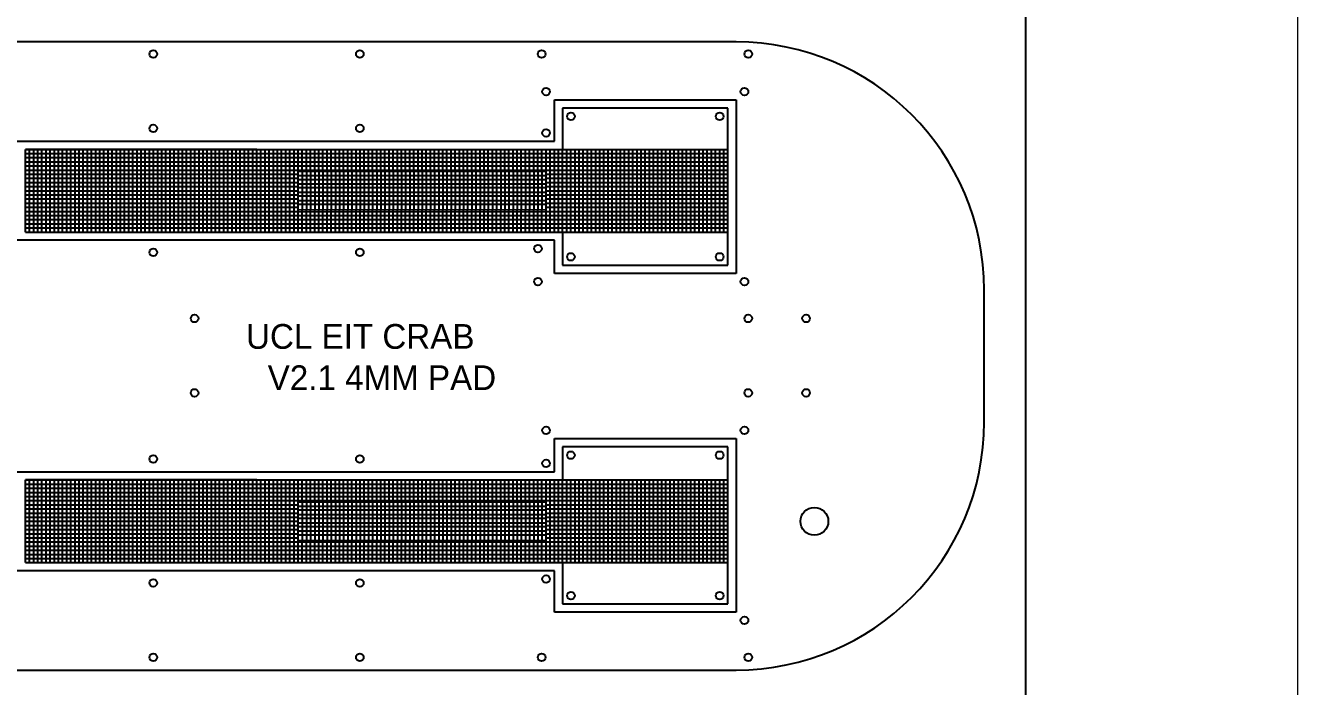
# Model space of a CAD drawing. Header units: millimetres. Extents: x 43.3 to 83.3, y 94.2 to 164.2.
# Drawn here: x 67.9 to 83.29, y 134.1 to 142.1 of the extents above; entities that cross this region are included whole.
import ezdxf

# ---------------------------------------------------------------- set-up
doc = ezdxf.new("R2010")
doc.units = ezdxf.units.MM
for name, color, linetype in [('Adhesion Layer', 52, 'Continuous'), ('Foil', 5, 'Continuous'), ('Opening', 1, 'Continuous'), ('Outline', 3, 'Continuous'), ('Rasters', 6, 'Continuous')]:
    doc.layers.add(name, color=color, linetype=linetype)

# ---------------------------------------------------------------- blocks, each defined once
blk = doc.blocks.new('*U57')
at = {"layer": 'Rasters'}
blk.add_line((0, 0.233), (0, -0.233), dxfattribs=at)
blk = doc.blocks.new('*U58')
at = {"layer": 'Rasters', "color": 0, "linetype": 'ByBlock', "lineweight": -2, "transparency": 16777216}
for p in [(0, 0), (0.05, 0), (0.1, 0), (0.15, 0), (0.2, 0), (0.25, 0), (0.3, 0), (0.35, 0), (0.4, 0), (0.45, 0), (0.5, 0), (0.55, 0), (0.6, 0), (0.65, 0), (0.7, 0), (0.75, 0), (0.8, 0), (0.85, 0), (0.9, 0), (0.95, 0), (1, 0), (1.05, 0), (1.1, 0), (1.15, 0), (1.2, 0), (1.25, 0), (1.3, 0), (1.35, 0), (1.4, 0), (1.45, 0), (1.5, 0), (1.55, 0), (1.6, 0), (1.65, 0), (1.7, 0), (1.75, 0), (1.8, 0), (1.85, 0), (1.9, 0), (1.95, 0), (2, 0), (2.05, 0), (2.1, 0), (2.15, 0), (2.2, 0), (2.25, 0), (2.3, 0), (2.35, 0), (2.4, 0), (2.45, 0), (2.5, 0), (2.55, 0), (2.6, 0), (2.65, 0), (2.7, 0), (2.75, 0), (2.8, 0), (2.85, 0), (2.9, 0)]:
    blk.add_blockref('*U57', p, dxfattribs=at)
blk = doc.blocks.new('*U63')
at = {"layer": 'Rasters'}
blk.add_line((0, 0.233), (0, -0.233), dxfattribs=at)
blk = doc.blocks.new('*U65')
at = {"layer": 'Rasters', "color": 0, "linetype": 'ByBlock', "lineweight": -2, "transparency": 16777216}
for p in [(0, 0), (0.05, 0), (0.1, 0), (0.15, 0), (0.2, 0), (0.25, 0), (0.3, 0), (0.35, 0), (0.4, 0), (0.45, 0), (0.5, 0), (0.55, 0), (0.6, 0), (0.65, 0), (0.7, 0), (0.75, 0), (0.8, 0), (0.85, 0), (0.9, 0), (0.95, 0), (1, 0), (1.05, 0), (1.1, 0), (1.15, 0), (1.2, 0), (1.25, 0), (1.3, 0), (1.35, 0), (1.4, 0), (1.45, 0), (1.5, 0), (1.55, 0), (1.6, 0), (1.65, 0), (1.7, 0), (1.75, 0), (1.8, 0), (1.85, 0), (1.9, 0), (1.95, 0), (2, 0), (2.05, 0), (2.1, 0), (2.15, 0), (2.2, 0), (2.25, 0), (2.3, 0), (2.35, 0), (2.4, 0), (2.45, 0), (2.5, 0), (2.55, 0), (2.6, 0), (2.65, 0), (2.7, 0), (2.75, 0), (2.8, 0), (2.85, 0), (2.9, 0)]:
    blk.add_blockref('*U63', p, dxfattribs=at)

msp = doc.modelspace()

# ---------------------------------------------------------------- linework, layer by layer
at = {"layer": 'Adhesion Layer'}
for p, q in [((67.9, 139.6), (67.9, 140.6)), ((67.9, 140.6), (76.4, 140.6)), ((67.9, 140.55), (76.4, 140.55)), ((67.95, 139.6), (67.95, 140.6)), ((68, 139.6), (68, 140.6)), ((68.05, 139.6), (68.05, 140.6)), ((68.1, 139.6), (68.1, 140.6)), ((68.15, 139.6), (68.15, 140.6)), ((68.2, 139.6), (68.2, 140.6)), ((68.25, 139.6), (68.25, 140.6)), ((68.3, 139.6), (68.3, 140.6)), ((68.35, 139.6), (68.35, 140.6)), ((68.4, 139.6), (68.4, 140.6)), ((68.45, 139.6), (68.45, 140.6)), ((68.5, 139.6), (68.5, 140.6)), ((68.55, 139.6), (68.55, 140.6)), ((68.6, 139.6), (68.6, 140.6)), ((68.65, 139.6), (68.65, 140.6)), ((68.7, 139.6), (68.7, 140.6)), ((68.75, 139.6), (68.75, 140.6)), ((68.8, 139.6), (68.8, 140.6)), ((68.85, 139.6), (68.85, 140.6)), ((68.9, 139.6), (68.9, 140.6)), ((68.95, 139.6), (68.95, 140.6)), ((69, 139.6), (69, 140.6)), ((69.05, 139.6), (69.05, 140.6)), ((69.1, 139.6), (69.1, 140.6)), ((69.15, 139.6), (69.15, 140.6)), ((69.2, 139.6), (69.2, 140.6)), ((69.25, 139.6), (69.25, 140.6)), ((69.3, 139.6), (69.3, 140.6)), ((69.35, 139.6), (69.35, 140.6)), ((69.4, 139.6), (69.4, 140.6)), ((69.45, 139.6), (69.45, 140.6)), ((69.5, 139.6), (69.5, 140.6)), ((69.55, 139.6), (69.55, 140.6)), ((69.6, 139.6), (69.6, 140.6)), ((69.65, 139.6), (69.65, 140.6)), ((69.7, 139.6), (69.7, 140.6)), ((69.75, 139.6), (69.75, 140.6)), ((69.8, 139.6), (69.8, 140.6)), ((69.85, 139.6), (69.85, 140.6)), ((69.9, 139.6), (69.9, 140.6)), ((69.95, 139.6), (69.95, 140.6)), ((70, 139.6), (70, 140.6)), ((70.05, 139.6), (70.05, 140.6)), ((70.1, 139.6), (70.1, 140.6)), ((70.15, 139.6), (70.15, 140.6)), ((70.2, 139.6), (70.2, 140.6)), ((70.25, 139.6), (70.25, 140.6)), ((70.3, 139.6), (70.3, 140.6)), ((70.35, 139.6), (70.35, 140.6)), ((70.4, 139.6), (70.4, 140.6)), ((70.45, 139.6), (70.45, 140.6)), ((70.5, 139.6), (70.5, 140.6)), ((70.55, 139.6), (70.55, 140.6)), ((70.6, 139.6), (70.6, 140.6)), ((70.65, 139.6), (70.65, 140.6)), ((70.7, 139.6), (70.7, 140.6)), ((70.75, 139.6), (70.75, 140.6)), ((70.8, 139.6), (70.8, 140.6)), ((70.85, 139.6), (70.85, 140.6)), ((70.9, 139.6), (70.9, 140.6)), ((70.95, 139.6), (70.95, 140.6)), ((71, 139.6), (71, 140.6)), ((71.05, 139.6), (71.05, 140.6)), ((71.1, 139.6), (71.1, 140.6)), ((71.15, 139.6), (71.15, 140.6)), ((71.2, 139.6), (71.2, 140.6)), ((71.25, 140.333), (71.25, 140.6)), ((71.3, 140.333), (71.3, 140.6)), ((71.35, 140.333), (71.35, 140.6)), ((71.4, 140.333), (71.4, 140.6)), ((71.45, 140.333), (71.45, 140.6)), ((71.5, 140.333), (71.5, 140.6)), ((71.55, 140.333), (71.55, 140.6)), ((71.6, 140.333), (71.6, 140.6)), ((71.65, 140.333), (71.65, 140.6)), ((71.7, 140.333), (71.7, 140.6)), ((71.75, 140.333), (71.75, 140.6)), ((71.8, 140.333), (71.8, 140.6)), ((71.85, 140.333), (71.85, 140.6)), ((71.9, 140.333), (71.9, 140.6)), ((71.95, 140.333), (71.95, 140.6)), ((72, 140.333), (72, 140.6)), ((72.05, 140.333), (72.05, 140.6)), ((72.1, 140.333), (72.1, 140.6)), ((72.15, 140.333), (72.15, 140.6)), ((72.2, 140.333), (72.2, 140.6)), ((72.25, 140.333), (72.25, 140.6)), ((72.3, 140.333), (72.3, 140.6)), ((72.35, 140.333), (72.35, 140.6)), ((72.4, 140.333), (72.4, 140.6)), ((72.45, 140.333), (72.45, 140.6)), ((72.5, 140.333), (72.5, 140.6)), ((72.55, 140.333), (72.55, 140.6)), ((72.6, 140.333), (72.6, 140.6)), ((72.65, 140.333), (72.65, 140.6)), ((72.7, 140.333), (72.7, 140.6)), ((72.75, 140.333), (72.75, 140.6)), ((72.8, 140.333), (72.8, 140.6)), ((72.85, 140.333), (72.85, 140.6)), ((72.9, 140.333), (72.9, 140.6)), ((72.95, 140.333), (72.95, 140.6)), ((73, 140.333), (73, 140.6)), ((73.05, 140.333), (73.05, 140.6)), ((73.1, 140.333), (73.1, 140.6)), ((73.15, 140.333), (73.15, 140.6)), ((73.2, 140.333), (73.2, 140.6)), ((73.25, 140.333), (73.25, 140.6)), ((73.3, 140.333), (73.3, 140.6)), ((73.35, 140.333), (73.35, 140.6)), ((73.4, 140.333), (73.4, 140.6)), ((73.45, 140.333), (73.45, 140.6)), ((73.5, 140.333), (73.5, 140.6)), ((73.55, 140.333), (73.55, 140.6)), ((73.6, 140.333), (73.6, 140.6)), ((73.65, 140.333), (73.65, 140.6)), ((73.7, 140.333), (73.7, 140.6)), ((73.75, 140.333), (73.75, 140.6)), ((73.8, 140.333), (73.8, 140.6)), ((73.85, 140.333), (73.85, 140.6)), ((73.9, 140.333), (73.9, 140.6)), ((73.95, 140.333), (73.95, 140.6)), ((74, 140.333), (74, 140.6)), ((74.05, 140.333), (74.05, 140.6)), ((74.1, 140.333), (74.1, 140.6)), ((74.15, 140.333), (74.15, 140.6)), ((74.2, 139.6), (74.2, 140.6)), ((74.25, 139.6), (74.25, 140.6)), ((74.3, 139.6), (74.3, 140.6)), ((74.35, 139.6), (74.35, 140.6)), ((74.4, 139.6), (74.4, 140.6)), ((74.45, 139.6), (74.45, 140.6)), ((74.5, 139.6), (74.5, 140.6)), ((74.55, 139.6), (74.55, 140.6)), ((74.6, 139.6), (74.6, 140.6)), ((74.65, 139.6), (74.65, 140.6)), ((74.7, 139.6), (74.7, 140.6)), ((74.75, 139.6), (74.75, 140.6)), ((74.8, 139.6), (74.8, 140.6)), ((74.85, 139.6), (74.85, 140.6)), ((74.9, 139.6), (74.9, 140.6)), ((74.95, 139.6), (74.95, 140.6)), ((75, 139.6), (75, 140.6)), ((75.05, 139.6), (75.05, 140.6)), ((75.1, 139.6), (75.1, 140.6)), ((75.15, 139.6), (75.15, 140.6)), ((75.2, 139.6), (75.2, 140.6)), ((75.25, 139.6), (75.25, 140.6)), ((75.3, 139.6), (75.3, 140.6)), ((75.35, 139.6), (75.35, 140.6)), ((75.4, 139.6), (75.4, 140.6)), ((75.45, 139.6), (75.45, 140.6)), ((75.5, 139.6), (75.5, 140.6)), ((75.55, 139.6), (75.55, 140.6)), ((75.6, 139.6), (75.6, 140.6)), ((75.65, 139.6), (75.65, 140.6)), ((75.7, 139.6), (75.7, 140.6)), ((75.75, 139.6), (75.75, 140.6)), ((75.8, 139.6), (75.8, 140.6)), ((75.85, 139.6), (75.85, 140.6)), ((75.9, 139.6), (75.9, 140.6)), ((75.95, 139.6), (75.95, 140.6)), ((76, 139.6), (76, 140.6)), ((76.05, 139.6), (76.05, 140.6)), ((76.1, 139.6), (76.1, 140.6)), ((76.15, 139.6), (76.15, 140.6)), ((76.2, 139.6), (76.2, 140.6)), ((76.25, 139.6), (76.25, 140.6)), ((76.3, 139.6), (76.3, 140.6)), ((76.35, 139.6), (76.35, 140.6)), ((76.4, 139.6), (76.4, 140.6)), ((67.9, 140.5), (76.4, 140.5)), ((67.9, 140.45), (76.4, 140.45)), ((67.9, 140.4), (76.4, 140.4)), ((67.9, 140.35), (76.4, 140.35)), ((67.9, 140.3), (71.2, 140.3)), ((67.9, 140.25), (71.2, 140.25)), ((74.2, 140.3), (76.4, 140.3)), ((74.2, 140.25), (76.4, 140.25)), ((67.9, 140.2), (71.2, 140.2)), ((67.9, 140.15), (71.2, 140.15)), ((67.9, 140.1), (71.2, 140.1)), ((74.2, 140.2), (76.4, 140.2)), ((74.2, 140.15), (76.4, 140.15)), ((74.2, 140.1), (76.4, 140.1)), ((67.9, 140.05), (71.2, 140.05)), ((67.9, 140), (71.2, 140)), ((67.9, 139.95), (71.2, 139.95)), ((74.2, 140.05), (76.4, 140.05)), ((74.2, 140), (76.4, 140)), ((74.2, 139.95), (76.4, 139.95)), ((67.9, 139.9), (71.2, 139.9)), ((67.9, 139.85), (76.4, 139.85)), ((67.9, 139.8), (76.4, 139.8)), ((71.25, 139.6), (71.25, 139.867)), ((71.3, 139.6), (71.3, 139.867)), ((71.35, 139.6), (71.35, 139.867)), ((71.4, 139.6), (71.4, 139.867)), ((71.45, 139.6), (71.45, 139.867)), ((71.5, 139.6), (71.5, 139.867)), ((71.55, 139.6), (71.55, 139.867)), ((71.6, 139.6), (71.6, 139.867)), ((71.65, 139.6), (71.65, 139.867)), ((71.7, 139.6), (71.7, 139.867)), ((71.75, 139.6), (71.75, 139.867)), ((71.8, 139.6), (71.8, 139.867)), ((71.85, 139.6), (71.85, 139.867)), ((71.9, 139.6), (71.9, 139.867)), ((71.95, 139.6), (71.95, 139.867)), ((72, 139.6), (72, 139.867)), ((72.05, 139.6), (72.05, 139.867)), ((72.1, 139.6), (72.1, 139.867)), ((72.15, 139.6), (72.15, 139.867)), ((72.2, 139.6), (72.2, 139.867)), ((72.25, 139.6), (72.25, 139.867)), ((72.3, 139.6), (72.3, 139.867)), ((72.35, 139.6), (72.35, 139.867)), ((72.4, 139.6), (72.4, 139.867)), ((72.45, 139.6), (72.45, 139.867)), ((72.5, 139.6), (72.5, 139.867)), ((72.55, 139.6), (72.55, 139.867)), ((72.6, 139.6), (72.6, 139.867)), ((72.65, 139.6), (72.65, 139.867)), ((72.7, 139.6), (72.7, 139.867)), ((72.75, 139.6), (72.75, 139.867)), ((72.8, 139.6), (72.8, 139.867)), ((72.85, 139.6), (72.85, 139.867)), ((72.9, 139.6), (72.9, 139.867)), ((72.95, 139.6), (72.95, 139.867)), ((73, 139.6), (73, 139.867)), ((73.05, 139.6), (73.05, 139.867)), ((73.1, 139.6), (73.1, 139.867)), ((73.15, 139.6), (73.15, 139.867)), ((73.2, 139.6), (73.2, 139.867)), ((73.25, 139.6), (73.25, 139.867)), ((73.3, 139.6), (73.3, 139.867)), ((73.35, 139.6), (73.35, 139.867)), ((73.4, 139.6), (73.4, 139.867)), ((73.45, 139.6), (73.45, 139.867)), ((73.5, 139.6), (73.5, 139.867)), ((73.55, 139.6), (73.55, 139.867)), ((73.6, 139.6), (73.6, 139.867)), ((73.65, 139.6), (73.65, 139.867)), ((73.7, 139.6), (73.7, 139.867)), ((73.75, 139.6), (73.75, 139.867)), ((73.8, 139.6), (73.8, 139.867)), ((73.85, 139.6), (73.85, 139.867)), ((73.9, 139.6), (73.9, 139.867)), ((73.95, 139.6), (73.95, 139.867)), ((74, 139.6), (74, 139.867)), ((74.05, 139.6), (74.05, 139.867)), ((74.1, 139.6), (74.1, 139.867)), ((74.15, 139.6), (74.15, 139.867)), ((74.2, 139.9), (76.4, 139.9)), ((67.9, 139.75), (76.4, 139.75)), ((67.9, 139.7), (76.4, 139.7)), ((67.9, 139.65), (76.4, 139.65)), ((67.9, 139.6), (76.4, 139.6)), ((67.9, 135.6), (67.9, 136.6)), ((67.9, 136.6), (76.4, 136.6)), ((67.9, 136.55), (76.4, 136.55)), ((67.95, 135.6), (67.95, 136.6)), ((68, 135.6), (68, 136.6)), ((68.05, 135.6), (68.05, 136.6)), ((68.1, 135.6), (68.1, 136.6)), ((68.15, 135.6), (68.15, 136.6)), ((68.2, 135.6), (68.2, 136.6)), ((68.25, 135.6), (68.25, 136.6)), ((68.3, 135.6), (68.3, 136.6)), ((68.35, 135.6), (68.35, 136.6)), ((68.4, 135.6), (68.4, 136.6)), ((68.45, 135.6), (68.45, 136.6)), ((68.5, 135.6), (68.5, 136.6)), ((68.55, 135.6), (68.55, 136.6)), ((68.6, 135.6), (68.6, 136.6)), ((68.65, 135.6), (68.65, 136.6)), ((68.7, 135.6), (68.7, 136.6)), ((68.75, 135.6), (68.75, 136.6)), ((68.8, 135.6), (68.8, 136.6)), ((68.85, 135.6), (68.85, 136.6)), ((68.9, 135.6), (68.9, 136.6)), ((68.95, 135.6), (68.95, 136.6)), ((69, 135.6), (69, 136.6)), ((69.05, 135.6), (69.05, 136.6)), ((69.1, 135.6), (69.1, 136.6)), ((69.15, 135.6), (69.15, 136.6)), ((69.2, 135.6), (69.2, 136.6)), ((69.25, 135.6), (69.25, 136.6)), ((69.3, 135.6), (69.3, 136.6)), ((69.35, 135.6), (69.35, 136.6)), ((69.4, 135.6), (69.4, 136.6)), ((69.45, 135.6), (69.45, 136.6)), ((69.5, 135.6), (69.5, 136.6)), ((69.55, 135.6), (69.55, 136.6)), ((69.6, 135.6), (69.6, 136.6)), ((69.65, 135.6), (69.65, 136.6)), ((69.7, 135.6), (69.7, 136.6)), ((69.75, 135.6), (69.75, 136.6)), ((69.8, 135.6), (69.8, 136.6)), ((69.85, 135.6), (69.85, 136.6)), ((69.9, 135.6), (69.9, 136.6)), ((69.95, 135.6), (69.95, 136.6)), ((70, 135.6), (70, 136.6)), ((70.05, 135.6), (70.05, 136.6)), ((70.1, 135.6), (70.1, 136.6)), ((70.15, 135.6), (70.15, 136.6)), ((70.2, 135.6), (70.2, 136.6)), ((70.25, 135.6), (70.25, 136.6)), ((70.3, 135.6), (70.3, 136.6)), ((70.35, 135.6), (70.35, 136.6)), ((70.4, 135.6), (70.4, 136.6)), ((70.45, 135.6), (70.45, 136.6)), ((70.5, 135.6), (70.5, 136.6)), ((70.55, 135.6), (70.55, 136.6)), ((70.6, 135.6), (70.6, 136.6)), ((70.65, 135.6), (70.65, 136.6)), ((70.7, 135.6), (70.7, 136.6)), ((70.75, 135.6), (70.75, 136.6)), ((70.8, 135.6), (70.8, 136.6)), ((70.85, 135.6), (70.85, 136.6)), ((70.9, 135.6), (70.9, 136.6)), ((70.95, 135.6), (70.95, 136.6)), ((71, 135.6), (71, 136.6)), ((71.05, 135.6), (71.05, 136.6)), ((71.1, 135.6), (71.1, 136.6)), ((71.15, 135.6), (71.15, 136.6)), ((71.2, 135.6), (71.2, 136.6)), ((71.25, 136.333), (71.25, 136.6)), ((71.3, 136.333), (71.3, 136.6)), ((71.35, 136.333), (71.35, 136.6)), ((71.4, 136.333), (71.4, 136.6)), ((71.45, 136.333), (71.45, 136.6)), ((71.5, 136.333), (71.5, 136.6)), ((71.55, 136.333), (71.55, 136.6)), ((71.6, 136.333), (71.6, 136.6)), ((71.65, 136.333), (71.65, 136.6)), ((71.7, 136.333), (71.7, 136.6)), ((71.75, 136.333), (71.75, 136.6)), ((71.8, 136.333), (71.8, 136.6)), ((71.85, 136.333), (71.85, 136.6)), ((71.9, 136.333), (71.9, 136.6)), ((71.95, 136.333), (71.95, 136.6)), ((72, 136.333), (72, 136.6)), ((72.05, 136.333), (72.05, 136.6)), ((72.1, 136.333), (72.1, 136.6)), ((72.15, 136.333), (72.15, 136.6)), ((72.2, 136.333), (72.2, 136.6)), ((72.25, 136.333), (72.25, 136.6)), ((72.3, 136.333), (72.3, 136.6)), ((72.35, 136.333), (72.35, 136.6)), ((72.4, 136.333), (72.4, 136.6)), ((72.45, 136.333), (72.45, 136.6)), ((72.5, 136.333), (72.5, 136.6)), ((72.55, 136.333), (72.55, 136.6)), ((72.6, 136.333), (72.6, 136.6)), ((72.65, 136.333), (72.65, 136.6)), ((72.7, 136.333), (72.7, 136.6)), ((72.75, 136.333), (72.75, 136.6)), ((72.8, 136.333), (72.8, 136.6)), ((72.85, 136.333), (72.85, 136.6)), ((72.9, 136.333), (72.9, 136.6)), ((72.95, 136.333), (72.95, 136.6)), ((73, 136.333), (73, 136.6)), ((73.05, 136.333), (73.05, 136.6)), ((73.1, 136.333), (73.1, 136.6)), ((73.15, 136.333), (73.15, 136.6)), ((73.2, 136.333), (73.2, 136.6)), ((73.25, 136.333), (73.25, 136.6)), ((73.3, 136.333), (73.3, 136.6)), ((73.35, 136.333), (73.35, 136.6)), ((73.4, 136.333), (73.4, 136.6)), ((73.45, 136.333), (73.45, 136.6)), ((73.5, 136.333), (73.5, 136.6)), ((73.55, 136.333), (73.55, 136.6)), ((73.6, 136.333), (73.6, 136.6)), ((73.65, 136.333), (73.65, 136.6)), ((73.7, 136.333), (73.7, 136.6)), ((73.75, 136.333), (73.75, 136.6)), ((73.8, 136.333), (73.8, 136.6)), ((73.85, 136.333), (73.85, 136.6)), ((73.9, 136.333), (73.9, 136.6)), ((73.95, 136.333), (73.95, 136.6)), ((74, 136.333), (74, 136.6)), ((74.05, 136.333), (74.05, 136.6)), ((74.1, 136.333), (74.1, 136.6)), ((74.15, 136.333), (74.15, 136.6)), ((74.2, 135.6), (74.2, 136.6)), ((74.25, 135.6), (74.25, 136.6)), ((74.3, 135.6), (74.3, 136.6)), ((74.35, 135.6), (74.35, 136.6)), ((74.4, 135.6), (74.4, 136.6)), ((74.45, 135.6), (74.45, 136.6)), ((74.5, 135.6), (74.5, 136.6)), ((74.55, 135.6), (74.55, 136.6)), ((74.6, 135.6), (74.6, 136.6)), ((74.65, 135.6), (74.65, 136.6)), ((74.7, 135.6), (74.7, 136.6)), ((74.75, 135.6), (74.75, 136.6)), ((74.8, 135.6), (74.8, 136.6)), ((74.85, 135.6), (74.85, 136.6)), ((74.9, 135.6), (74.9, 136.6)), ((74.95, 135.6), (74.95, 136.6)), ((75, 135.6), (75, 136.6)), ((75.05, 135.6), (75.05, 136.6)), ((75.1, 135.6), (75.1, 136.6)), ((75.15, 135.6), (75.15, 136.6)), ((75.2, 135.6), (75.2, 136.6)), ((75.25, 135.6), (75.25, 136.6)), ((75.3, 135.6), (75.3, 136.6)), ((75.35, 135.6), (75.35, 136.6)), ((75.4, 135.6), (75.4, 136.6)), ((75.45, 135.6), (75.45, 136.6)), ((75.5, 135.6), (75.5, 136.6)), ((75.55, 135.6), (75.55, 136.6)), ((75.6, 135.6), (75.6, 136.6)), ((75.65, 135.6), (75.65, 136.6)), ((75.7, 135.6), (75.7, 136.6)), ((75.75, 135.6), (75.75, 136.6)), ((75.8, 135.6), (75.8, 136.6)), ((75.85, 135.6), (75.85, 136.6)), ((75.9, 135.6), (75.9, 136.6)), ((75.95, 135.6), (75.95, 136.6)), ((76, 135.6), (76, 136.6)), ((76.05, 135.6), (76.05, 136.6)), ((76.1, 135.6), (76.1, 136.6)), ((76.15, 135.6), (76.15, 136.6)), ((76.2, 135.6), (76.2, 136.6)), ((76.25, 135.6), (76.25, 136.6)), ((76.3, 135.6), (76.3, 136.6)), ((76.35, 135.6), (76.35, 136.6)), ((76.4, 135.6), (76.4, 136.6)), ((67.9, 136.5), (76.4, 136.5)), ((67.9, 136.45), (76.4, 136.45)), ((67.9, 136.4), (76.4, 136.4)), ((67.9, 136.35), (76.4, 136.35)), ((67.9, 136.3), (71.2, 136.3)), ((67.9, 136.25), (71.2, 136.25)), ((74.2, 136.3), (76.4, 136.3)), ((74.2, 136.25), (76.4, 136.25)), ((67.9, 136.2), (71.2, 136.2)), ((67.9, 136.15), (71.2, 136.15)), ((67.9, 136.1), (71.2, 136.1)), ((74.2, 136.2), (76.4, 136.2)), ((74.2, 136.15), (76.4, 136.15)), ((74.2, 136.1), (76.4, 136.1)), ((67.9, 136.05), (71.2, 136.05)), ((67.9, 136), (71.2, 136)), ((67.9, 135.95), (71.2, 135.95)), ((74.2, 136.05), (76.4, 136.05)), ((74.2, 136), (76.4, 136)), ((74.2, 135.95), (76.4, 135.95)), ((67.9, 135.9), (71.2, 135.9)), ((67.9, 135.85), (76.4, 135.85)), ((67.9, 135.8), (76.4, 135.8)), ((71.25, 135.6), (71.25, 135.867)), ((71.3, 135.6), (71.3, 135.867)), ((71.35, 135.6), (71.35, 135.867)), ((71.4, 135.6), (71.4, 135.867)), ((71.45, 135.6), (71.45, 135.867)), ((71.5, 135.6), (71.5, 135.867)), ((71.55, 135.6), (71.55, 135.867)), ((71.6, 135.6), (71.6, 135.867)), ((71.65, 135.6), (71.65, 135.867)), ((71.7, 135.6), (71.7, 135.867)), ((71.75, 135.6), (71.75, 135.867)), ((71.8, 135.6), (71.8, 135.867)), ((71.85, 135.6), (71.85, 135.867)), ((71.9, 135.6), (71.9, 135.867)), ((71.95, 135.6), (71.95, 135.867)), ((72, 135.6), (72, 135.867)), ((72.05, 135.6), (72.05, 135.867)), ((72.1, 135.6), (72.1, 135.867)), ((72.15, 135.6), (72.15, 135.867)), ((72.2, 135.6), (72.2, 135.867)), ((72.25, 135.6), (72.25, 135.867)), ((72.3, 135.6), (72.3, 135.867)), ((72.35, 135.6), (72.35, 135.867)), ((72.4, 135.6), (72.4, 135.867)), ((72.45, 135.6), (72.45, 135.867)), ((72.5, 135.6), (72.5, 135.867)), ((72.55, 135.6), (72.55, 135.867)), ((72.6, 135.6), (72.6, 135.867)), ((72.65, 135.6), (72.65, 135.867)), ((72.7, 135.6), (72.7, 135.867)), ((72.75, 135.6), (72.75, 135.867)), ((72.8, 135.6), (72.8, 135.867)), ((72.85, 135.6), (72.85, 135.867)), ((72.9, 135.6), (72.9, 135.867)), ((72.95, 135.6), (72.95, 135.867)), ((73, 135.6), (73, 135.867)), ((73.05, 135.6), (73.05, 135.867)), ((73.1, 135.6), (73.1, 135.867)), ((73.15, 135.6), (73.15, 135.867)), ((73.2, 135.6), (73.2, 135.867)), ((73.25, 135.6), (73.25, 135.867)), ((73.3, 135.6), (73.3, 135.867)), ((73.35, 135.6), (73.35, 135.867)), ((73.4, 135.6), (73.4, 135.867)), ((73.45, 135.6), (73.45, 135.867)), ((73.5, 135.6), (73.5, 135.867)), ((73.55, 135.6), (73.55, 135.867)), ((73.6, 135.6), (73.6, 135.867)), ((73.65, 135.6), (73.65, 135.867)), ((73.7, 135.6), (73.7, 135.867)), ((73.75, 135.6), (73.75, 135.867)), ((73.8, 135.6), (73.8, 135.867)), ((73.85, 135.6), (73.85, 135.867)), ((73.9, 135.6), (73.9, 135.867)), ((73.95, 135.6), (73.95, 135.867)), ((74, 135.6), (74, 135.867)), ((74.05, 135.6), (74.05, 135.867)), ((74.1, 135.6), (74.1, 135.867)), ((74.15, 135.6), (74.15, 135.867)), ((74.2, 135.9), (76.4, 135.9)), ((67.9, 135.75), (76.4, 135.75)), ((67.9, 135.7), (76.4, 135.7)), ((67.9, 135.65), (76.4, 135.65)), ((67.9, 135.6), (76.4, 135.6))]:
    msp.add_line(p, q, dxfattribs=at)
at = {"layer": 'Foil'}
for p, q in [((70.7, 141.9), (63.2, 141.9)), ((74.4, 141.9), (70.7, 141.9)), ((76.4, 141.9), (74.4, 141.9)), ((76.5, 141.9), (76.4, 141.9)), ((74.3, 140.7), (74.3, 141.2)), ((74.3, 141.2), (74.4, 141.2)), ((74.4, 141.2), (76.5, 141.2)), ((76.5, 141.2), (76.5, 140.1)), ((76.4, 141.1), (74.4, 141.1)), ((74.4, 141.1), (74.4, 140.6)), ((76.4, 139.2), (76.4, 141.1)), ((63.4, 140.7), (68.1, 140.7)), ((68.1, 140.7), (70.7, 140.7)), ((70.7, 140.7), (74.3, 140.7)), ((70.7, 140.6), (67.9, 140.6)), ((70.7, 140.6), (74.4, 140.6)), ((76.5, 140.1), (76.5, 139.1)), ((68, 139.5), (64.3, 139.5)), ((67.9, 139.6), (70.7, 139.6)), ((70.7, 139.5), (68, 139.5)), ((70.7, 139.6), (71, 139.6)), ((74.2, 139.5), (70.7, 139.5)), ((71, 139.6), (74.3, 139.6)), ((74.3, 139.5), (74.2, 139.5)), ((74.3, 139.6), (74.4, 139.6)), ((74.3, 139.1), (74.3, 139.5)), ((74.4, 139.6), (74.4, 139.2)), ((74.4, 139.2), (76.4, 139.2)), ((74.4, 139.1), (74.3, 139.1)), ((76.5, 139.1), (74.4, 139.1)), ((79.5, 137.3), (79.5, 138.9)), ((74.3, 136.7), (74.3, 137.1)), ((74.3, 137.1), (74.4, 137.1)), ((74.4, 137.1), (76.5, 137.1)), ((76.4, 137), (74.4, 137)), ((74.4, 137), (74.4, 136.6)), ((76.4, 135.1), (76.4, 137)), ((76.5, 137.1), (76.5, 136.1)), ((64.4, 136.7), (68, 136.7)), ((68, 136.7), (70.7, 136.7)), ((70.7, 136.7), (74.3, 136.7)), ((70.7, 136.6), (67.9, 136.6)), ((70.7, 136.6), (74.4, 136.6)), ((76.5, 136.1), (76.5, 135)), ((68.1, 135.5), (64.4, 135.5)), ((67.9, 135.6), (70.7, 135.6)), ((70.7, 135.5), (68.1, 135.5)), ((70.7, 135.6), (71, 135.6)), ((74.2, 135.5), (70.7, 135.5)), ((71, 135.6), (74.3, 135.6)), ((74.3, 135.5), (74.2, 135.5)), ((74.3, 135.6), (74.4, 135.6)), ((74.3, 135), (74.3, 135.5)), ((74.4, 135.6), (74.4, 135.1)), ((74.4, 135), (74.3, 135)), ((74.4, 135.1), (76.4, 135.1)), ((76.5, 135), (74.4, 135)), ((64.2, 134.3), (70.7, 134.3)), ((70.7, 134.3), (74.2, 134.3)), ((74.2, 134.3), (76.4, 134.3)), ((76.4, 134.3), (76.5, 134.3))]:
    msp.add_line(p, q, dxfattribs=at)
for centre, radius in [((69.446, 141.754), 0.0463), ((71.946, 141.754), 0.0463), ((74.146, 141.754), 0.0463), ((76.646, 141.754), 0.0463), ((74.2, 141.3), 0.0463), ((76.6, 141.3), 0.0463), ((74.5, 141), 0.0463), ((76.3, 141), 0.0463), ((69.446, 140.854), 0.0463), ((71.946, 140.854), 0.0463), ((74.2, 140.8), 0.0463), ((69.446, 139.354), 0.0463), ((71.946, 139.354), 0.0463), ((74.1, 139.4), 0.0463), ((74.5, 139.3), 0.0463), ((76.3, 139.3), 0.0463), ((74.1, 139), 0.0463), ((76.6, 139), 0.0463), ((69.946, 138.554), 0.0463), ((76.646, 138.554), 0.0463), ((77.346, 138.554), 0.0463), ((69.946, 137.654), 0.0463), ((76.646, 137.654), 0.0463), ((77.346, 137.654), 0.0463), ((74.2, 137.2), 0.0463), ((76.6, 137.2), 0.0463), ((69.446, 136.854), 0.0463), ((71.946, 136.854), 0.0463), ((74.2, 136.8), 0.0463), ((74.5, 136.9), 0.0463), ((76.3, 136.9), 0.0463), ((77.446, 136.1), 0.168), ((69.446, 135.354), 0.0463), ((71.946, 135.354), 0.0463), ((74.2, 135.4), 0.0463), ((74.5, 135.2), 0.0463), ((76.3, 135.2), 0.0463), ((76.6, 134.9), 0.0463), ((69.446, 134.454), 0.0463), ((71.946, 134.454), 0.0463), ((74.146, 134.454), 0.0463), ((76.646, 134.454), 0.0463)]:
    msp.add_circle(centre, radius, dxfattribs=at)
for centre, start, end in [((76.5, 138.9), 0, 90), ((76.5, 137.3), 270, 0)]:
    msp.add_arc(centre, 3, start, end, dxfattribs=at)
at = {"layer": 'Opening', "linetype": 'Continuous', "lineweight": 0}
for p, q in [((83.292, 164.211), (83.292, 94.211)), ((71.2, 139.867), (71.2, 140.333)), ((71.2, 140.333), (74.2, 140.333)), ((74.2, 140.333), (74.2, 139.867)), ((74.2, 139.867), (71.2, 139.867)), ((71.2, 135.867), (71.2, 136.333)), ((71.2, 136.333), (74.2, 136.333)), ((74.2, 136.333), (74.2, 135.867)), ((74.2, 135.867), (71.2, 135.867))]:
    msp.add_line(p, q, dxfattribs=at)
at = {"layer": 'Outline'}
msp.add_line((80, 147.8), (80, 115.1), dxfattribs=at)
at = {"layer": 'Rasters'}
for p, q in [((71.2, 140.283), (74.2, 140.283)), ((74.2, 140.233), (71.2, 140.233)), ((71.25, 140.333), (71.25, 140.333)), ((71.2, 140.183), (74.2, 140.183)), ((74.2, 140.133), (71.2, 140.133)), ((71.2, 140.083), (74.2, 140.083)), ((74.2, 140.033), (71.2, 140.033)), ((71.2, 139.983), (74.2, 139.983)), ((74.2, 139.933), (71.2, 139.933)), ((71.2, 136.283), (74.2, 136.283)), ((74.2, 136.233), (71.2, 136.233)), ((71.25, 136.333), (71.25, 136.333)), ((71.2, 136.183), (74.2, 136.183)), ((74.2, 136.133), (71.2, 136.133)), ((71.2, 136.083), (74.2, 136.083)), ((74.2, 136.033), (71.2, 136.033)), ((71.2, 135.983), (74.2, 135.983)), ((74.2, 135.933), (71.2, 135.933))]:
    msp.add_line(p, q, dxfattribs=at)

# ---------------------------------------------------------------- block references
for name, p in [('*U58', (71.25, 140.1)), ('*U65', (71.25, 136.1))]:
    msp.add_blockref(name, p, dxfattribs=at)

# ---------------------------------------------------------------- texts
at = {"layer": 'Foil'}
for s, p in [('UCL EIT CRAB', (70.569, 138.187)), ('V2.1 4MM PAD', (70.831, 137.687))]:
    msp.add_text(s, height=0.3, dxfattribs=at).set_placement(p)

doc.saveas('drawing.dxf')
